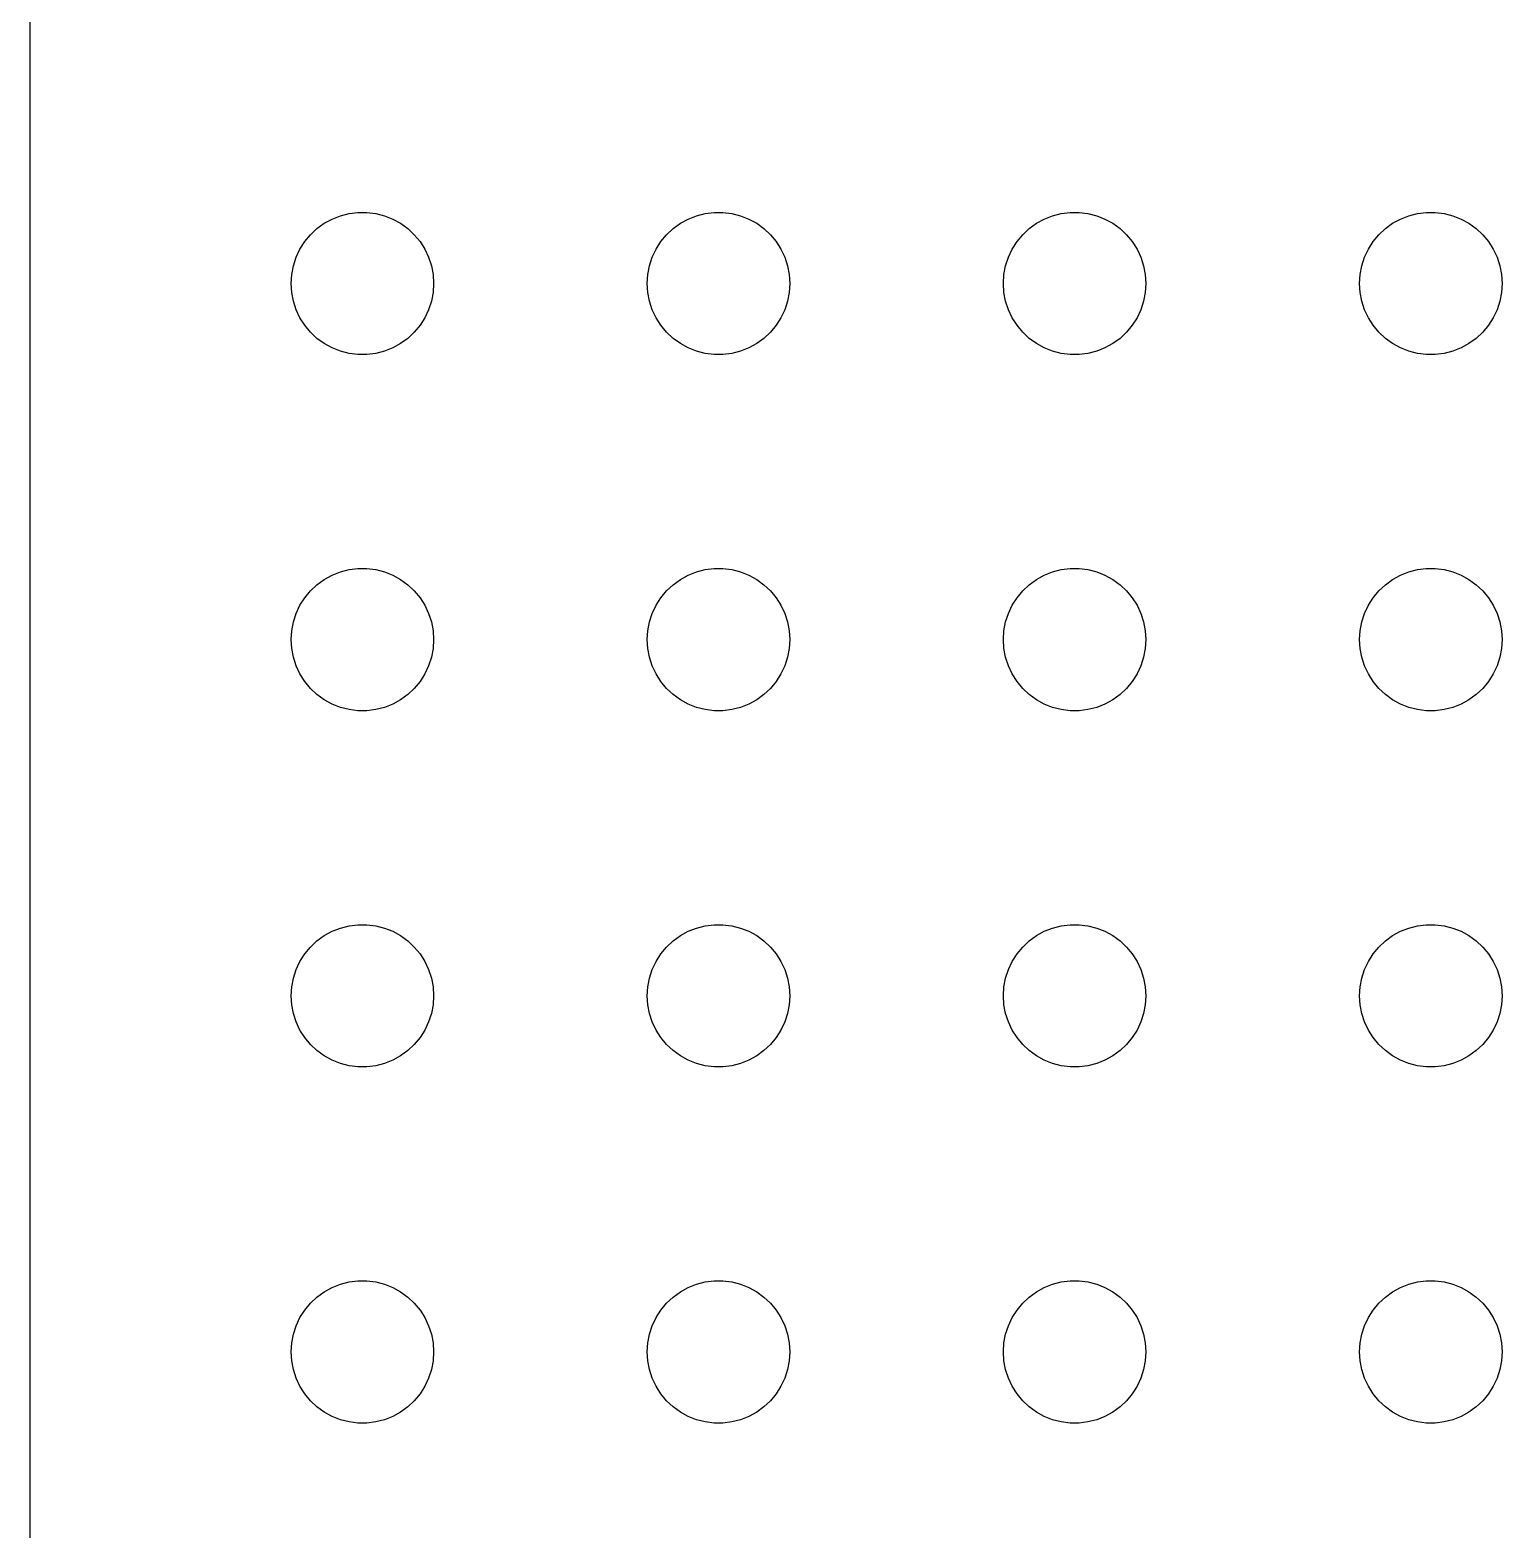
# Model space of a CAD drawing. Header units: metres. Extents: x -127 to 127, y -127 to 127.
# Drawn here: x -127 to -96, y -3.75 to 27.84 of the extents above; entities that cross this region are included whole.
import ezdxf

# ---------------------------------------------------------------- set-up
doc = ezdxf.new("R2010")
doc.units = ezdxf.units.M

msp = doc.modelspace()

# ---------------------------------------------------------------- linework, layer by layer
for p, q in [((-127, 122), (-127, -122)), ((-120.956, 23.6558), (-120.804, 23.7665)), ((-120.804, 23.7665), (-120.639, 23.8572)), ((-120.639, 23.8572), (-120.464, 23.9266)), ((-120.464, 23.9266), (-120.281, 23.9734)), ((-120.281, 23.9734), (-120.094, 23.997)), ((-120.094, 23.997), (-119.906, 23.997)), ((-119.906, 23.997), (-119.719, 23.9734)), ((-119.719, 23.9734), (-119.536, 23.9266)), ((-119.536, 23.9266), (-119.361, 23.8572)), ((-119.361, 23.8572), (-119.196, 23.7665)), ((-119.196, 23.7665), (-119.044, 23.6558)), ((-113.456, 23.6558), (-113.304, 23.7665)), ((-113.304, 23.7665), (-113.139, 23.8572)), ((-113.139, 23.8572), (-112.964, 23.9266)), ((-112.964, 23.9266), (-112.781, 23.9734)), ((-112.781, 23.9734), (-112.594, 23.997)), ((-112.594, 23.997), (-112.406, 23.997)), ((-112.406, 23.997), (-112.219, 23.9734)), ((-112.219, 23.9734), (-112.036, 23.9266)), ((-112.036, 23.9266), (-111.861, 23.8572)), ((-111.861, 23.8572), (-111.696, 23.7665)), ((-111.696, 23.7665), (-111.544, 23.6558)), ((-105.956, 23.6558), (-105.804, 23.7665)), ((-105.804, 23.7665), (-105.639, 23.8572)), ((-105.639, 23.8572), (-105.464, 23.9266)), ((-105.464, 23.9266), (-105.281, 23.9734)), ((-105.281, 23.9734), (-105.094, 23.997)), ((-105.094, 23.997), (-104.906, 23.997)), ((-104.906, 23.997), (-104.719, 23.9734)), ((-104.719, 23.9734), (-104.536, 23.9266)), ((-104.536, 23.9266), (-104.361, 23.8572)), ((-104.361, 23.8572), (-104.196, 23.7665)), ((-104.196, 23.7665), (-104.044, 23.6558)), ((-98.4561, 23.6558), (-98.3037, 23.7665)), ((-98.3037, 23.7665), (-98.1387, 23.8572)), ((-98.1387, 23.8572), (-97.9635, 23.9266)), ((-97.9635, 23.9266), (-97.7811, 23.9734)), ((-97.7811, 23.9734), (-97.5942, 23.997)), ((-97.5942, 23.997), (-97.4058, 23.997)), ((-97.4058, 23.997), (-97.2189, 23.9734)), ((-97.2189, 23.9734), (-97.0365, 23.9266)), ((-97.0365, 23.9266), (-96.8613, 23.8572)), ((-96.8613, 23.8572), (-96.6963, 23.7665)), ((-96.6963, 23.7665), (-96.5439, 23.6558)), ((-121.314, 23.2226), (-121.214, 23.3817)), ((-121.214, 23.3817), (-121.093, 23.5268)), ((-121.093, 23.5268), (-120.956, 23.6558)), ((-119.044, 23.6558), (-118.907, 23.5268)), ((-118.907, 23.5268), (-118.786, 23.3817)), ((-118.786, 23.3817), (-118.686, 23.2226)), ((-113.814, 23.2226), (-113.714, 23.3817)), ((-113.714, 23.3817), (-113.593, 23.5268)), ((-113.593, 23.5268), (-113.456, 23.6558)), ((-111.544, 23.6558), (-111.407, 23.5268)), ((-111.407, 23.5268), (-111.286, 23.3817)), ((-111.286, 23.3817), (-111.186, 23.2226)), ((-106.314, 23.2226), (-106.214, 23.3817)), ((-106.214, 23.3817), (-106.093, 23.5268)), ((-106.093, 23.5268), (-105.956, 23.6558)), ((-104.044, 23.6558), (-103.907, 23.5268)), ((-103.907, 23.5268), (-103.786, 23.3817)), ((-103.786, 23.3817), (-103.686, 23.2226)), ((-98.8145, 23.2226), (-98.7135, 23.3817)), ((-98.7135, 23.3817), (-98.5934, 23.5268)), ((-98.5934, 23.5268), (-98.4561, 23.6558)), ((-96.5439, 23.6558), (-96.4065, 23.5268)), ((-96.4065, 23.5268), (-96.2865, 23.3817)), ((-96.2865, 23.3817), (-96.1855, 23.2226)), ((-121.395, 23.0522), (-121.314, 23.2226)), ((-118.686, 23.2226), (-118.605, 23.0522)), ((-113.895, 23.0522), (-113.814, 23.2226)), ((-111.186, 23.2226), (-111.105, 23.0522)), ((-106.395, 23.0522), (-106.314, 23.2226)), ((-103.686, 23.2226), (-103.605, 23.0522)), ((-98.8947, 23.0522), (-98.8145, 23.2226)), ((-96.1855, 23.2226), (-96.1053, 23.0522)), ((-121.488, 22.688), (-121.453, 22.873)), ((-121.453, 22.873), (-121.395, 23.0522)), ((-118.605, 23.0522), (-118.547, 22.873)), ((-118.547, 22.873), (-118.512, 22.688)), ((-113.988, 22.688), (-113.953, 22.873)), ((-113.953, 22.873), (-113.895, 23.0522)), ((-111.105, 23.0522), (-111.047, 22.873)), ((-111.047, 22.873), (-111.012, 22.688)), ((-106.488, 22.688), (-106.453, 22.873)), ((-106.453, 22.873), (-106.395, 23.0522)), ((-103.605, 23.0522), (-103.547, 22.873)), ((-103.547, 22.873), (-103.512, 22.688)), ((-98.9882, 22.688), (-98.9529, 22.873)), ((-98.9529, 22.873), (-98.8947, 23.0522)), ((-96.1053, 23.0522), (-96.0471, 22.873)), ((-96.0471, 22.873), (-96.0118, 22.688)), ((-121.5, 22.5), (-121.488, 22.688)), ((-121.488, 22.312), (-121.5, 22.5)), ((-118.512, 22.688), (-118.5, 22.5)), ((-118.5, 22.5), (-118.512, 22.312)), ((-114, 22.5), (-113.988, 22.688)), ((-113.988, 22.312), (-114, 22.5)), ((-111.012, 22.688), (-111, 22.5)), ((-111, 22.5), (-111.012, 22.312)), ((-106.5, 22.5), (-106.488, 22.688)), ((-106.488, 22.312), (-106.5, 22.5)), ((-103.512, 22.688), (-103.5, 22.5)), ((-103.5, 22.5), (-103.512, 22.312)), ((-99, 22.5), (-98.9882, 22.688)), ((-98.9882, 22.312), (-99, 22.5)), ((-96.0118, 22.688), (-96, 22.5)), ((-96, 22.5), (-96.0118, 22.312)), ((-121.453, 22.127), (-121.488, 22.312)), ((-121.395, 21.9478), (-121.453, 22.127)), ((-118.547, 22.127), (-118.605, 21.9478)), ((-118.512, 22.312), (-118.547, 22.127)), ((-113.953, 22.127), (-113.988, 22.312)), ((-113.895, 21.9478), (-113.953, 22.127)), ((-111.047, 22.127), (-111.105, 21.9478)), ((-111.012, 22.312), (-111.047, 22.127)), ((-106.453, 22.127), (-106.488, 22.312)), ((-106.395, 21.9478), (-106.453, 22.127)), ((-103.547, 22.127), (-103.605, 21.9478)), ((-103.512, 22.312), (-103.547, 22.127)), ((-98.9529, 22.127), (-98.9882, 22.312)), ((-98.8947, 21.9478), (-98.9529, 22.127)), ((-96.0471, 22.127), (-96.1053, 21.9478)), ((-96.0118, 22.312), (-96.0471, 22.127)), ((-121.314, 21.7774), (-121.395, 21.9478)), ((-118.605, 21.9478), (-118.686, 21.7774)), ((-113.814, 21.7774), (-113.895, 21.9478)), ((-111.105, 21.9478), (-111.186, 21.7774)), ((-106.314, 21.7774), (-106.395, 21.9478)), ((-103.605, 21.9478), (-103.686, 21.7774)), ((-98.8145, 21.7774), (-98.8947, 21.9478)), ((-96.1053, 21.9478), (-96.1855, 21.7774)), ((-121.214, 21.6183), (-121.314, 21.7774)), ((-121.093, 21.4732), (-121.214, 21.6183)), ((-118.786, 21.6183), (-118.907, 21.4732)), ((-118.686, 21.7774), (-118.786, 21.6183)), ((-113.714, 21.6183), (-113.814, 21.7774)), ((-113.593, 21.4732), (-113.714, 21.6183)), ((-111.286, 21.6183), (-111.407, 21.4732)), ((-111.186, 21.7774), (-111.286, 21.6183)), ((-106.214, 21.6183), (-106.314, 21.7774)), ((-106.093, 21.4732), (-106.214, 21.6183)), ((-103.786, 21.6183), (-103.907, 21.4732)), ((-103.686, 21.7774), (-103.786, 21.6183)), ((-98.7135, 21.6183), (-98.8145, 21.7774)), ((-98.5934, 21.4732), (-98.7135, 21.6183)), ((-96.2865, 21.6183), (-96.4065, 21.4732)), ((-96.1855, 21.7774), (-96.2865, 21.6183)), ((-120.956, 21.3442), (-121.093, 21.4732)), ((-120.804, 21.2335), (-120.956, 21.3442)), ((-120.639, 21.1427), (-120.804, 21.2335)), ((-119.196, 21.2335), (-119.361, 21.1427)), ((-119.044, 21.3442), (-119.196, 21.2335)), ((-118.907, 21.4732), (-119.044, 21.3442)), ((-113.456, 21.3442), (-113.593, 21.4732)), ((-113.304, 21.2335), (-113.456, 21.3442)), ((-113.139, 21.1427), (-113.304, 21.2335)), ((-111.696, 21.2335), (-111.861, 21.1427)), ((-111.544, 21.3442), (-111.696, 21.2335)), ((-111.407, 21.4732), (-111.544, 21.3442)), ((-105.956, 21.3442), (-106.093, 21.4732)), ((-105.804, 21.2335), (-105.956, 21.3442)), ((-105.639, 21.1427), (-105.804, 21.2335)), ((-104.196, 21.2335), (-104.361, 21.1427)), ((-104.044, 21.3442), (-104.196, 21.2335)), ((-103.907, 21.4732), (-104.044, 21.3442)), ((-98.4561, 21.3442), (-98.5934, 21.4732)), ((-98.3037, 21.2335), (-98.4561, 21.3442)), ((-98.1387, 21.1427), (-98.3037, 21.2335)), ((-96.6963, 21.2335), (-96.8613, 21.1427)), ((-96.5439, 21.3442), (-96.6963, 21.2335)), ((-96.4065, 21.4732), (-96.5439, 21.3442)), ((-120.464, 21.0734), (-120.639, 21.1427)), ((-120.281, 21.0266), (-120.464, 21.0734)), ((-120.094, 21.003), (-120.281, 21.0266)), ((-119.906, 21.003), (-120.094, 21.003)), ((-119.719, 21.0266), (-119.906, 21.003)), ((-119.536, 21.0734), (-119.719, 21.0266)), ((-119.361, 21.1427), (-119.536, 21.0734)), ((-112.964, 21.0734), (-113.139, 21.1427)), ((-112.781, 21.0266), (-112.964, 21.0734)), ((-112.594, 21.003), (-112.781, 21.0266)), ((-112.406, 21.003), (-112.594, 21.003)), ((-112.219, 21.0266), (-112.406, 21.003)), ((-112.036, 21.0734), (-112.219, 21.0266)), ((-111.861, 21.1427), (-112.036, 21.0734)), ((-105.464, 21.0734), (-105.639, 21.1427)), ((-105.281, 21.0266), (-105.464, 21.0734)), ((-105.094, 21.003), (-105.281, 21.0266)), ((-104.906, 21.003), (-105.094, 21.003)), ((-104.719, 21.0266), (-104.906, 21.003)), ((-104.536, 21.0734), (-104.719, 21.0266)), ((-104.361, 21.1427), (-104.536, 21.0734)), ((-97.9635, 21.0734), (-98.1387, 21.1427)), ((-97.7811, 21.0266), (-97.9635, 21.0734)), ((-97.5942, 21.003), (-97.7811, 21.0266)), ((-97.4058, 21.003), (-97.5942, 21.003)), ((-97.2189, 21.0266), (-97.4058, 21.003)), ((-97.0365, 21.0734), (-97.2189, 21.0266)), ((-96.8613, 21.1427), (-97.0365, 21.0734)), ((-120.639, 16.3572), (-120.464, 16.4266)), ((-120.464, 16.4266), (-120.281, 16.4734)), ((-120.281, 16.4734), (-120.094, 16.497)), ((-120.094, 16.497), (-119.906, 16.497)), ((-119.906, 16.497), (-119.719, 16.4734)), ((-119.719, 16.4734), (-119.536, 16.4266)), ((-119.536, 16.4266), (-119.361, 16.3572)), ((-113.139, 16.3572), (-112.964, 16.4266)), ((-112.964, 16.4266), (-112.781, 16.4734)), ((-112.781, 16.4734), (-112.594, 16.497)), ((-112.594, 16.497), (-112.406, 16.497)), ((-112.406, 16.497), (-112.219, 16.4734)), ((-112.219, 16.4734), (-112.036, 16.4266)), ((-112.036, 16.4266), (-111.861, 16.3572)), ((-105.639, 16.3572), (-105.464, 16.4266)), ((-105.464, 16.4266), (-105.281, 16.4734)), ((-105.281, 16.4734), (-105.094, 16.497)), ((-105.094, 16.497), (-104.906, 16.497)), ((-104.906, 16.497), (-104.719, 16.4734)), ((-104.719, 16.4734), (-104.536, 16.4266)), ((-104.536, 16.4266), (-104.361, 16.3572)), ((-98.1387, 16.3572), (-97.9635, 16.4266)), ((-97.9635, 16.4266), (-97.7811, 16.4734)), ((-97.7811, 16.4734), (-97.5942, 16.497)), ((-97.5942, 16.497), (-97.4058, 16.497)), ((-97.4058, 16.497), (-97.2189, 16.4734)), ((-97.2189, 16.4734), (-97.0365, 16.4266)), ((-97.0365, 16.4266), (-96.8613, 16.3572)), ((-121.093, 16.0268), (-120.956, 16.1558)), ((-120.956, 16.1558), (-120.804, 16.2665)), ((-120.804, 16.2665), (-120.639, 16.3572)), ((-119.361, 16.3572), (-119.196, 16.2665)), ((-119.196, 16.2665), (-119.044, 16.1558)), ((-119.044, 16.1558), (-118.907, 16.0268)), ((-113.593, 16.0268), (-113.456, 16.1558)), ((-113.456, 16.1558), (-113.304, 16.2665)), ((-113.304, 16.2665), (-113.139, 16.3572)), ((-111.861, 16.3572), (-111.696, 16.2665)), ((-111.696, 16.2665), (-111.544, 16.1558)), ((-111.544, 16.1558), (-111.407, 16.0268)), ((-106.093, 16.0268), (-105.956, 16.1558)), ((-105.956, 16.1558), (-105.804, 16.2665)), ((-105.804, 16.2665), (-105.639, 16.3572)), ((-104.361, 16.3572), (-104.196, 16.2665)), ((-104.196, 16.2665), (-104.044, 16.1558)), ((-104.044, 16.1558), (-103.907, 16.0268)), ((-98.5934, 16.0268), (-98.4561, 16.1558)), ((-98.4561, 16.1558), (-98.3037, 16.2665)), ((-98.3037, 16.2665), (-98.1387, 16.3572)), ((-96.8613, 16.3572), (-96.6963, 16.2665)), ((-96.6963, 16.2665), (-96.5439, 16.1558)), ((-96.5439, 16.1558), (-96.4065, 16.0268)), ((-121.314, 15.7226), (-121.214, 15.8817)), ((-121.214, 15.8817), (-121.093, 16.0268)), ((-118.907, 16.0268), (-118.786, 15.8817)), ((-118.786, 15.8817), (-118.686, 15.7226)), ((-113.814, 15.7226), (-113.714, 15.8817)), ((-113.714, 15.8817), (-113.593, 16.0268)), ((-111.407, 16.0268), (-111.286, 15.8817)), ((-111.286, 15.8817), (-111.186, 15.7226)), ((-106.314, 15.7226), (-106.214, 15.8817)), ((-106.214, 15.8817), (-106.093, 16.0268)), ((-103.907, 16.0268), (-103.786, 15.8817)), ((-103.786, 15.8817), (-103.686, 15.7226)), ((-98.8145, 15.7226), (-98.7135, 15.8817)), ((-98.7135, 15.8817), (-98.5934, 16.0268)), ((-96.4065, 16.0268), (-96.2865, 15.8817)), ((-96.2865, 15.8817), (-96.1855, 15.7226)), ((-121.453, 15.373), (-121.395, 15.5522)), ((-121.395, 15.5522), (-121.314, 15.7226)), ((-118.686, 15.7226), (-118.605, 15.5522)), ((-118.605, 15.5522), (-118.547, 15.373)), ((-113.953, 15.373), (-113.895, 15.5522)), ((-113.895, 15.5522), (-113.814, 15.7226)), ((-111.186, 15.7226), (-111.105, 15.5522)), ((-111.105, 15.5522), (-111.047, 15.373)), ((-106.453, 15.373), (-106.395, 15.5522)), ((-106.395, 15.5522), (-106.314, 15.7226)), ((-103.686, 15.7226), (-103.605, 15.5522)), ((-103.605, 15.5522), (-103.547, 15.373)), ((-98.9529, 15.373), (-98.8947, 15.5522)), ((-98.8947, 15.5522), (-98.8145, 15.7226)), ((-96.1855, 15.7226), (-96.1053, 15.5522)), ((-96.1053, 15.5522), (-96.0471, 15.373)), ((-121.5, 15), (-121.488, 15.188)), ((-121.488, 15.188), (-121.453, 15.373)), ((-118.547, 15.373), (-118.512, 15.188)), ((-118.512, 15.188), (-118.5, 15)), ((-114, 15), (-113.988, 15.188)), ((-113.988, 15.188), (-113.953, 15.373)), ((-111.047, 15.373), (-111.012, 15.188)), ((-111.012, 15.188), (-111, 15)), ((-106.5, 15), (-106.488, 15.188)), ((-106.488, 15.188), (-106.453, 15.373)), ((-103.547, 15.373), (-103.512, 15.188)), ((-103.512, 15.188), (-103.5, 15)), ((-99, 15), (-98.9882, 15.188)), ((-98.9882, 15.188), (-98.9529, 15.373)), ((-96.0471, 15.373), (-96.0118, 15.188)), ((-96.0118, 15.188), (-96, 15)), ((-121.488, 14.812), (-121.5, 15)), ((-118.5, 15), (-118.512, 14.812)), ((-113.988, 14.812), (-114, 15)), ((-111, 15), (-111.012, 14.812)), ((-106.488, 14.812), (-106.5, 15)), ((-103.5, 15), (-103.512, 14.812)), ((-98.9882, 14.812), (-99, 15)), ((-96, 15), (-96.0118, 14.812)), ((-121.453, 14.627), (-121.488, 14.812)), ((-121.395, 14.4478), (-121.453, 14.627)), ((-118.547, 14.627), (-118.605, 14.4478)), ((-118.512, 14.812), (-118.547, 14.627)), ((-113.953, 14.627), (-113.988, 14.812)), ((-113.895, 14.4478), (-113.953, 14.627)), ((-111.047, 14.627), (-111.105, 14.4478)), ((-111.012, 14.812), (-111.047, 14.627)), ((-106.453, 14.627), (-106.488, 14.812)), ((-106.395, 14.4478), (-106.453, 14.627)), ((-103.547, 14.627), (-103.605, 14.4478)), ((-103.512, 14.812), (-103.547, 14.627)), ((-98.9529, 14.627), (-98.9882, 14.812)), ((-98.8947, 14.4478), (-98.9529, 14.627)), ((-96.0471, 14.627), (-96.1053, 14.4478)), ((-96.0118, 14.812), (-96.0471, 14.627)), ((-121.314, 14.2774), (-121.395, 14.4478)), ((-121.214, 14.1183), (-121.314, 14.2774)), ((-118.686, 14.2774), (-118.786, 14.1183)), ((-118.605, 14.4478), (-118.686, 14.2774)), ((-113.814, 14.2774), (-113.895, 14.4478)), ((-113.714, 14.1183), (-113.814, 14.2774)), ((-111.186, 14.2774), (-111.286, 14.1183)), ((-111.105, 14.4478), (-111.186, 14.2774)), ((-106.314, 14.2774), (-106.395, 14.4478)), ((-106.214, 14.1183), (-106.314, 14.2774)), ((-103.686, 14.2774), (-103.786, 14.1183)), ((-103.605, 14.4478), (-103.686, 14.2774)), ((-98.8145, 14.2774), (-98.8947, 14.4478)), ((-98.7135, 14.1183), (-98.8145, 14.2774)), ((-96.1855, 14.2774), (-96.2865, 14.1183)), ((-96.1053, 14.4478), (-96.1855, 14.2774)), ((-121.093, 13.9732), (-121.214, 14.1183)), ((-120.956, 13.8442), (-121.093, 13.9732)), ((-118.907, 13.9732), (-119.044, 13.8442)), ((-118.786, 14.1183), (-118.907, 13.9732)), ((-113.593, 13.9732), (-113.714, 14.1183)), ((-113.456, 13.8442), (-113.593, 13.9732)), ((-111.407, 13.9732), (-111.544, 13.8442)), ((-111.286, 14.1183), (-111.407, 13.9732)), ((-106.093, 13.9732), (-106.214, 14.1183)), ((-105.956, 13.8442), (-106.093, 13.9732)), ((-103.907, 13.9732), (-104.044, 13.8442)), ((-103.786, 14.1183), (-103.907, 13.9732)), ((-98.5934, 13.9732), (-98.7135, 14.1183)), ((-98.4561, 13.8442), (-98.5934, 13.9732)), ((-96.4065, 13.9732), (-96.5439, 13.8442)), ((-96.2865, 14.1183), (-96.4065, 13.9732)), ((-120.804, 13.7335), (-120.956, 13.8442)), ((-120.639, 13.6427), (-120.804, 13.7335)), ((-120.464, 13.5734), (-120.639, 13.6427)), ((-119.361, 13.6427), (-119.536, 13.5734)), ((-119.196, 13.7335), (-119.361, 13.6427)), ((-119.044, 13.8442), (-119.196, 13.7335)), ((-113.304, 13.7335), (-113.456, 13.8442)), ((-113.139, 13.6427), (-113.304, 13.7335)), ((-112.964, 13.5734), (-113.139, 13.6427)), ((-111.861, 13.6427), (-112.036, 13.5734)), ((-111.696, 13.7335), (-111.861, 13.6427)), ((-111.544, 13.8442), (-111.696, 13.7335)), ((-105.804, 13.7335), (-105.956, 13.8442)), ((-105.639, 13.6427), (-105.804, 13.7335)), ((-105.464, 13.5734), (-105.639, 13.6427)), ((-104.361, 13.6427), (-104.536, 13.5734)), ((-104.196, 13.7335), (-104.361, 13.6427)), ((-104.044, 13.8442), (-104.196, 13.7335)), ((-98.3037, 13.7335), (-98.4561, 13.8442)), ((-98.1387, 13.6427), (-98.3037, 13.7335)), ((-97.9635, 13.5734), (-98.1387, 13.6427)), ((-96.8613, 13.6427), (-97.0365, 13.5734)), ((-96.6963, 13.7335), (-96.8613, 13.6427)), ((-96.5439, 13.8442), (-96.6963, 13.7335)), ((-120.281, 13.5266), (-120.464, 13.5734)), ((-120.094, 13.5029), (-120.281, 13.5266)), ((-119.906, 13.5029), (-120.094, 13.5029)), ((-119.719, 13.5266), (-119.906, 13.5029)), ((-119.536, 13.5734), (-119.719, 13.5266)), ((-112.781, 13.5266), (-112.964, 13.5734)), ((-112.594, 13.5029), (-112.781, 13.5266)), ((-112.406, 13.5029), (-112.594, 13.5029)), ((-112.219, 13.5266), (-112.406, 13.5029)), ((-112.036, 13.5734), (-112.219, 13.5266)), ((-105.281, 13.5266), (-105.464, 13.5734)), ((-105.094, 13.5029), (-105.281, 13.5266)), ((-104.906, 13.5029), (-105.094, 13.5029)), ((-104.719, 13.5266), (-104.906, 13.5029)), ((-104.536, 13.5734), (-104.719, 13.5266)), ((-97.7811, 13.5266), (-97.9635, 13.5734)), ((-97.5942, 13.5029), (-97.7811, 13.5266)), ((-97.4058, 13.5029), (-97.5942, 13.5029)), ((-97.2189, 13.5266), (-97.4058, 13.5029)), ((-97.0365, 13.5734), (-97.2189, 13.5266)), ((-120.804, 8.76648), (-120.639, 8.85724)), ((-120.639, 8.85724), (-120.464, 8.92657)), ((-120.464, 8.92657), (-120.281, 8.97342)), ((-120.281, 8.97342), (-120.094, 8.99704)), ((-120.094, 8.99704), (-119.906, 8.99704)), ((-119.906, 8.99704), (-119.719, 8.97342)), ((-119.719, 8.97342), (-119.536, 8.92657)), ((-119.536, 8.92657), (-119.361, 8.85724)), ((-119.361, 8.85724), (-119.196, 8.76648)), ((-113.304, 8.76648), (-113.139, 8.85724)), ((-113.139, 8.85724), (-112.964, 8.92657)), ((-112.964, 8.92657), (-112.781, 8.97342)), ((-112.781, 8.97342), (-112.594, 8.99704)), ((-112.594, 8.99704), (-112.406, 8.99704)), ((-112.406, 8.99704), (-112.219, 8.97342)), ((-112.219, 8.97342), (-112.036, 8.92657)), ((-112.036, 8.92657), (-111.861, 8.85724)), ((-111.861, 8.85724), (-111.696, 8.76648)), ((-105.804, 8.76648), (-105.639, 8.85724)), ((-105.639, 8.85724), (-105.464, 8.92657)), ((-105.464, 8.92657), (-105.281, 8.97342)), ((-105.281, 8.97342), (-105.094, 8.99704)), ((-105.094, 8.99704), (-104.906, 8.99704)), ((-104.906, 8.99704), (-104.719, 8.97342)), ((-104.719, 8.97342), (-104.536, 8.92657)), ((-104.536, 8.92657), (-104.361, 8.85724)), ((-104.361, 8.85724), (-104.196, 8.76648)), ((-98.3037, 8.76648), (-98.1387, 8.85724)), ((-98.1387, 8.85724), (-97.9635, 8.92657)), ((-97.9635, 8.92657), (-97.7811, 8.97342)), ((-97.7811, 8.97342), (-97.5942, 8.99704)), ((-97.5942, 8.99704), (-97.4058, 8.99704)), ((-97.4058, 8.99704), (-97.2189, 8.97342)), ((-97.2189, 8.97342), (-97.0365, 8.92657)), ((-97.0365, 8.92657), (-96.8613, 8.85724)), ((-96.8613, 8.85724), (-96.6963, 8.76648)), ((-121.093, 8.52681), (-120.956, 8.65576)), ((-120.956, 8.65576), (-120.804, 8.76648)), ((-119.196, 8.76648), (-119.044, 8.65576)), ((-119.044, 8.65576), (-118.907, 8.52681)), ((-113.593, 8.52681), (-113.456, 8.65576)), ((-113.456, 8.65576), (-113.304, 8.76648)), ((-111.696, 8.76648), (-111.544, 8.65576)), ((-111.544, 8.65576), (-111.407, 8.52681)), ((-106.093, 8.52681), (-105.956, 8.65576)), ((-105.956, 8.65576), (-105.804, 8.76648)), ((-104.196, 8.76648), (-104.044, 8.65576)), ((-104.044, 8.65576), (-103.907, 8.52681)), ((-98.5934, 8.52681), (-98.4561, 8.65576)), ((-98.4561, 8.65576), (-98.3037, 8.76648)), ((-96.6963, 8.76648), (-96.5439, 8.65576)), ((-96.5439, 8.65576), (-96.4065, 8.52681)), ((-121.395, 8.05219), (-121.314, 8.22263)), ((-121.314, 8.22263), (-121.214, 8.38167)), ((-121.214, 8.38167), (-121.093, 8.52681)), ((-118.907, 8.52681), (-118.786, 8.38167)), ((-118.786, 8.38167), (-118.686, 8.22263)), ((-118.686, 8.22263), (-118.605, 8.05219)), ((-113.895, 8.05219), (-113.814, 8.22263)), ((-113.814, 8.22263), (-113.714, 8.38167)), ((-113.714, 8.38167), (-113.593, 8.52681)), ((-111.407, 8.52681), (-111.286, 8.38167)), ((-111.286, 8.38167), (-111.186, 8.22263)), ((-111.186, 8.22263), (-111.105, 8.05219)), ((-106.395, 8.05219), (-106.314, 8.22263)), ((-106.314, 8.22263), (-106.214, 8.38167)), ((-106.214, 8.38167), (-106.093, 8.52681)), ((-103.907, 8.52681), (-103.786, 8.38167)), ((-103.786, 8.38167), (-103.686, 8.22263)), ((-103.686, 8.22263), (-103.605, 8.05219)), ((-98.8947, 8.05219), (-98.8145, 8.22263)), ((-98.8145, 8.22263), (-98.7135, 8.38167)), ((-98.7135, 8.38167), (-98.5934, 8.52681)), ((-96.4065, 8.52681), (-96.2865, 8.38167)), ((-96.2865, 8.38167), (-96.1855, 8.22263)), ((-96.1855, 8.22263), (-96.1053, 8.05219)), ((-121.453, 7.87303), (-121.395, 8.05219)), ((-118.605, 8.05219), (-118.547, 7.87303)), ((-113.953, 7.87303), (-113.895, 8.05219)), ((-111.105, 8.05219), (-111.047, 7.87303)), ((-106.453, 7.87303), (-106.395, 8.05219)), ((-103.605, 8.05219), (-103.547, 7.87303)), ((-98.9529, 7.87303), (-98.8947, 8.05219)), ((-96.1053, 8.05219), (-96.0471, 7.87303)), ((-121.5, 7.5), (-121.488, 7.68799)), ((-121.488, 7.68799), (-121.453, 7.87303)), ((-118.547, 7.87303), (-118.512, 7.68799)), ((-118.512, 7.68799), (-118.5, 7.5)), ((-114, 7.5), (-113.988, 7.68799)), ((-113.988, 7.68799), (-113.953, 7.87303)), ((-111.047, 7.87303), (-111.012, 7.68799)), ((-111.012, 7.68799), (-111, 7.5)), ((-106.5, 7.5), (-106.488, 7.68799)), ((-106.488, 7.68799), (-106.453, 7.87303)), ((-103.547, 7.87303), (-103.512, 7.68799)), ((-103.512, 7.68799), (-103.5, 7.5)), ((-99, 7.5), (-98.9882, 7.68799)), ((-98.9882, 7.68799), (-98.9529, 7.87303)), ((-96.0471, 7.87303), (-96.0118, 7.68799)), ((-96.0118, 7.68799), (-96, 7.5)), ((-121.488, 7.312), (-121.5, 7.5)), ((-121.453, 7.12695), (-121.488, 7.312)), ((-118.512, 7.312), (-118.547, 7.12695)), ((-118.5, 7.5), (-118.512, 7.312)), ((-113.988, 7.312), (-114, 7.5)), ((-113.953, 7.12695), (-113.988, 7.312)), ((-111.012, 7.312), (-111.047, 7.12695)), ((-111, 7.5), (-111.012, 7.312)), ((-106.488, 7.312), (-106.5, 7.5)), ((-106.453, 7.12695), (-106.488, 7.312)), ((-103.512, 7.312), (-103.547, 7.12695)), ((-103.5, 7.5), (-103.512, 7.312)), ((-98.9882, 7.312), (-99, 7.5)), ((-98.9529, 7.12695), (-98.9882, 7.312)), ((-96.0118, 7.312), (-96.0471, 7.12695)), ((-96, 7.5), (-96.0118, 7.312)), ((-121.395, 6.9478), (-121.453, 7.12695)), ((-118.547, 7.12695), (-118.605, 6.9478)), ((-113.895, 6.9478), (-113.953, 7.12695)), ((-111.047, 7.12695), (-111.105, 6.9478)), ((-106.395, 6.9478), (-106.453, 7.12695)), ((-103.547, 7.12695), (-103.605, 6.9478)), ((-98.8947, 6.9478), (-98.9529, 7.12695)), ((-96.0471, 7.12695), (-96.1053, 6.9478)), ((-121.314, 6.77736), (-121.395, 6.9478)), ((-121.214, 6.61832), (-121.314, 6.77736)), ((-118.686, 6.77736), (-118.786, 6.61832)), ((-118.605, 6.9478), (-118.686, 6.77736)), ((-113.814, 6.77736), (-113.895, 6.9478)), ((-113.714, 6.61832), (-113.814, 6.77736)), ((-111.186, 6.77736), (-111.286, 6.61832)), ((-111.105, 6.9478), (-111.186, 6.77736)), ((-106.314, 6.77736), (-106.395, 6.9478)), ((-106.214, 6.61832), (-106.314, 6.77736)), ((-103.686, 6.77736), (-103.786, 6.61832)), ((-103.605, 6.9478), (-103.686, 6.77736)), ((-98.8145, 6.77736), (-98.8947, 6.9478)), ((-98.7135, 6.61832), (-98.8145, 6.77736)), ((-96.1855, 6.77736), (-96.2865, 6.61832)), ((-96.1053, 6.9478), (-96.1855, 6.77736)), ((-121.093, 6.47318), (-121.214, 6.61832)), ((-120.956, 6.34422), (-121.093, 6.47318)), ((-120.804, 6.23351), (-120.956, 6.34422)), ((-119.044, 6.34422), (-119.196, 6.23351)), ((-118.907, 6.47318), (-119.044, 6.34422)), ((-118.786, 6.61832), (-118.907, 6.47318)), ((-113.593, 6.47318), (-113.714, 6.61832)), ((-113.456, 6.34422), (-113.593, 6.47318)), ((-113.304, 6.23351), (-113.456, 6.34422)), ((-111.544, 6.34422), (-111.696, 6.23351)), ((-111.407, 6.47318), (-111.544, 6.34422)), ((-111.286, 6.61832), (-111.407, 6.47318)), ((-106.093, 6.47318), (-106.214, 6.61832)), ((-105.956, 6.34422), (-106.093, 6.47318)), ((-105.804, 6.23351), (-105.956, 6.34422)), ((-104.044, 6.34422), (-104.196, 6.23351)), ((-103.907, 6.47318), (-104.044, 6.34422)), ((-103.786, 6.61832), (-103.907, 6.47318)), ((-98.5934, 6.47318), (-98.7135, 6.61832)), ((-98.4561, 6.34422), (-98.5934, 6.47318)), ((-98.3037, 6.23351), (-98.4561, 6.34422)), ((-96.5439, 6.34422), (-96.6963, 6.23351)), ((-96.4065, 6.47318), (-96.5439, 6.34422)), ((-96.2865, 6.61832), (-96.4065, 6.47318)), ((-120.639, 6.14275), (-120.804, 6.23351)), ((-120.464, 6.07341), (-120.639, 6.14275)), ((-120.281, 6.02657), (-120.464, 6.07341)), ((-120.094, 6.00294), (-120.281, 6.02657)), ((-119.906, 6.00294), (-120.094, 6.00294)), ((-119.719, 6.02657), (-119.906, 6.00294)), ((-119.536, 6.07341), (-119.719, 6.02657)), ((-119.361, 6.14275), (-119.536, 6.07341)), ((-119.196, 6.23351), (-119.361, 6.14275)), ((-113.139, 6.14275), (-113.304, 6.23351)), ((-112.964, 6.07341), (-113.139, 6.14275)), ((-112.781, 6.02657), (-112.964, 6.07341)), ((-112.594, 6.00294), (-112.781, 6.02657)), ((-112.406, 6.00294), (-112.594, 6.00294)), ((-112.219, 6.02657), (-112.406, 6.00294)), ((-112.036, 6.07341), (-112.219, 6.02657)), ((-111.861, 6.14275), (-112.036, 6.07341)), ((-111.696, 6.23351), (-111.861, 6.14275)), ((-105.639, 6.14275), (-105.804, 6.23351)), ((-105.464, 6.07341), (-105.639, 6.14275)), ((-105.281, 6.02657), (-105.464, 6.07341)), ((-105.094, 6.00294), (-105.281, 6.02657)), ((-104.906, 6.00294), (-105.094, 6.00294)), ((-104.719, 6.02657), (-104.906, 6.00294)), ((-104.536, 6.07341), (-104.719, 6.02657)), ((-104.361, 6.14275), (-104.536, 6.07341)), ((-104.196, 6.23351), (-104.361, 6.14275)), ((-98.1387, 6.14275), (-98.3037, 6.23351)), ((-97.9635, 6.07341), (-98.1387, 6.14275)), ((-97.7811, 6.02657), (-97.9635, 6.07341)), ((-97.5942, 6.00294), (-97.7811, 6.02657)), ((-97.4058, 6.00294), (-97.5942, 6.00294)), ((-97.2189, 6.02657), (-97.4058, 6.00294)), ((-97.0365, 6.07341), (-97.2189, 6.02657)), ((-96.8613, 6.14275), (-97.0365, 6.07341)), ((-96.6963, 6.23351), (-96.8613, 6.14275)), ((-120.956, 1.15576), (-120.804, 1.26648)), ((-120.804, 1.26648), (-120.639, 1.35724)), ((-120.639, 1.35724), (-120.464, 1.42657)), ((-120.464, 1.42657), (-120.281, 1.47342)), ((-120.281, 1.47342), (-120.094, 1.49704)), ((-120.094, 1.49704), (-119.906, 1.49704)), ((-119.906, 1.49704), (-119.719, 1.47342)), ((-119.719, 1.47342), (-119.536, 1.42657)), ((-119.536, 1.42657), (-119.361, 1.35724)), ((-119.361, 1.35724), (-119.196, 1.26648)), ((-119.196, 1.26648), (-119.044, 1.15576)), ((-113.456, 1.15576), (-113.304, 1.26648)), ((-113.304, 1.26648), (-113.139, 1.35724)), ((-113.139, 1.35724), (-112.964, 1.42657)), ((-112.964, 1.42657), (-112.781, 1.47342)), ((-112.781, 1.47342), (-112.594, 1.49704)), ((-112.594, 1.49704), (-112.406, 1.49704)), ((-112.406, 1.49704), (-112.219, 1.47342)), ((-112.219, 1.47342), (-112.036, 1.42657)), ((-112.036, 1.42657), (-111.861, 1.35724)), ((-111.861, 1.35724), (-111.696, 1.26648)), ((-111.696, 1.26648), (-111.544, 1.15576)), ((-105.956, 1.15576), (-105.804, 1.26648)), ((-105.804, 1.26648), (-105.639, 1.35724)), ((-105.639, 1.35724), (-105.464, 1.42657)), ((-105.464, 1.42657), (-105.281, 1.47342)), ((-105.281, 1.47342), (-105.094, 1.49704)), ((-105.094, 1.49704), (-104.906, 1.49704)), ((-104.906, 1.49704), (-104.719, 1.47342)), ((-104.719, 1.47342), (-104.536, 1.42657)), ((-104.536, 1.42657), (-104.361, 1.35724)), ((-104.361, 1.35724), (-104.196, 1.26648)), ((-104.196, 1.26648), (-104.044, 1.15576)), ((-98.4561, 1.15576), (-98.3037, 1.26648)), ((-98.3037, 1.26648), (-98.1387, 1.35724)), ((-98.1387, 1.35724), (-97.9635, 1.42657)), ((-97.9635, 1.42657), (-97.7811, 1.47342)), ((-97.7811, 1.47342), (-97.5942, 1.49704)), ((-97.5942, 1.49704), (-97.4058, 1.49704)), ((-97.4058, 1.49704), (-97.2189, 1.47342)), ((-97.2189, 1.47342), (-97.0365, 1.42657)), ((-97.0365, 1.42657), (-96.8613, 1.35724)), ((-96.8613, 1.35724), (-96.6963, 1.26648)), ((-96.6963, 1.26648), (-96.5439, 1.15576)), ((-121.214, 0.88167), (-121.093, 1.02681)), ((-121.093, 1.02681), (-120.956, 1.15576)), ((-119.044, 1.15576), (-118.907, 1.02681)), ((-118.907, 1.02681), (-118.786, 0.88167)), ((-113.714, 0.88167), (-113.593, 1.02681)), ((-113.593, 1.02681), (-113.456, 1.15576)), ((-111.544, 1.15576), (-111.407, 1.02681)), ((-111.407, 1.02681), (-111.286, 0.88167)), ((-106.214, 0.88167), (-106.093, 1.02681)), ((-106.093, 1.02681), (-105.956, 1.15576)), ((-104.044, 1.15576), (-103.907, 1.02681)), ((-103.907, 1.02681), (-103.786, 0.88167)), ((-98.7135, 0.88167), (-98.5934, 1.02681)), ((-98.5934, 1.02681), (-98.4561, 1.15576)), ((-96.5439, 1.15576), (-96.4065, 1.02681)), ((-96.4065, 1.02681), (-96.2865, 0.88167)), ((-121.395, 0.55219), (-121.314, 0.72263)), ((-121.314, 0.72263), (-121.214, 0.88167)), ((-118.786, 0.88167), (-118.686, 0.72263)), ((-118.686, 0.72263), (-118.605, 0.55219)), ((-113.895, 0.55219), (-113.814, 0.72263)), ((-113.814, 0.72263), (-113.714, 0.88167)), ((-111.286, 0.88167), (-111.186, 0.72263)), ((-111.186, 0.72263), (-111.105, 0.55219)), ((-106.395, 0.55219), (-106.314, 0.72263)), ((-106.314, 0.72263), (-106.214, 0.88167)), ((-103.786, 0.88167), (-103.686, 0.72263)), ((-103.686, 0.72263), (-103.605, 0.55219)), ((-98.8947, 0.55219), (-98.8145, 0.72263)), ((-98.8145, 0.72263), (-98.7135, 0.88167)), ((-96.2865, 0.88167), (-96.1855, 0.72263)), ((-96.1855, 0.72263), (-96.1053, 0.55219)), ((-121.488, 0.18799), (-121.453, 0.37303)), ((-121.453, 0.37303), (-121.395, 0.55219)), ((-118.605, 0.55219), (-118.547, 0.37303)), ((-118.547, 0.37303), (-118.512, 0.18799)), ((-113.988, 0.18799), (-113.953, 0.37303)), ((-113.953, 0.37303), (-113.895, 0.55219)), ((-111.105, 0.55219), (-111.047, 0.37303)), ((-111.047, 0.37303), (-111.012, 0.18799)), ((-106.488, 0.18799), (-106.453, 0.37303)), ((-106.453, 0.37303), (-106.395, 0.55219)), ((-103.605, 0.55219), (-103.547, 0.37303)), ((-103.547, 0.37303), (-103.512, 0.18799)), ((-98.9882, 0.18799), (-98.9529, 0.37303)), ((-98.9529, 0.37303), (-98.8947, 0.55219)), ((-96.1053, 0.55219), (-96.0471, 0.37303)), ((-96.0471, 0.37303), (-96.0118, 0.18799)), ((-121.5, 0), (-121.488, 0.18799)), ((-121.488, -0.18799), (-121.5, 0)), ((-118.512, 0.18799), (-118.5, 0)), ((-118.5, 0), (-118.512, -0.18799)), ((-114, 0), (-113.988, 0.18799)), ((-113.988, -0.18799), (-114, 0)), ((-111.012, 0.18799), (-111, 0)), ((-111, 0), (-111.012, -0.18799)), ((-106.5, 0), (-106.488, 0.18799)), ((-106.488, -0.18799), (-106.5, 0)), ((-103.512, 0.18799), (-103.5, 0)), ((-103.5, 0), (-103.512, -0.18799)), ((-99, 0), (-98.9882, 0.18799)), ((-98.9882, -0.18799), (-99, 0)), ((-96.0118, 0.18799), (-96, 0)), ((-96, 0), (-96.0118, -0.18799)), ((-121.453, -0.37303), (-121.488, -0.18799)), ((-118.512, -0.18799), (-118.547, -0.37303)), ((-113.953, -0.37303), (-113.988, -0.18799)), ((-111.012, -0.18799), (-111.047, -0.37303)), ((-106.453, -0.37303), (-106.488, -0.18799)), ((-103.512, -0.18799), (-103.547, -0.37303)), ((-98.9529, -0.37303), (-98.9882, -0.18799)), ((-96.0118, -0.18799), (-96.0471, -0.37303)), ((-121.395, -0.55219), (-121.453, -0.37303)), ((-121.314, -0.72263), (-121.395, -0.55219)), ((-118.605, -0.55219), (-118.686, -0.72263)), ((-118.547, -0.37303), (-118.605, -0.55219)), ((-113.895, -0.55219), (-113.953, -0.37303)), ((-113.814, -0.72263), (-113.895, -0.55219)), ((-111.105, -0.55219), (-111.186, -0.72263)), ((-111.047, -0.37303), (-111.105, -0.55219)), ((-106.395, -0.55219), (-106.453, -0.37303)), ((-106.314, -0.72263), (-106.395, -0.55219)), ((-103.605, -0.55219), (-103.686, -0.72263)), ((-103.547, -0.37303), (-103.605, -0.55219)), ((-98.8947, -0.55219), (-98.9529, -0.37303)), ((-98.8145, -0.72263), (-98.8947, -0.55219)), ((-96.1053, -0.55219), (-96.1855, -0.72263)), ((-96.0471, -0.37303), (-96.1053, -0.55219)), ((-121.214, -0.88167), (-121.314, -0.72263)), ((-121.093, -1.02681), (-121.214, -0.88167)), ((-118.786, -0.88167), (-118.907, -1.02681)), ((-118.686, -0.72263), (-118.786, -0.88167)), ((-113.714, -0.88167), (-113.814, -0.72263)), ((-113.593, -1.02681), (-113.714, -0.88167)), ((-111.286, -0.88167), (-111.407, -1.02681)), ((-111.186, -0.72263), (-111.286, -0.88167)), ((-106.214, -0.88167), (-106.314, -0.72263)), ((-106.093, -1.02681), (-106.214, -0.88167)), ((-103.786, -0.88167), (-103.907, -1.02681)), ((-103.686, -0.72263), (-103.786, -0.88167)), ((-98.7135, -0.88167), (-98.8145, -0.72263)), ((-98.5934, -1.02681), (-98.7135, -0.88167)), ((-96.2865, -0.88167), (-96.4065, -1.02681)), ((-96.1855, -0.72263), (-96.2865, -0.88167)), ((-120.956, -1.15576), (-121.093, -1.02681)), ((-120.804, -1.26648), (-120.956, -1.15576)), ((-119.044, -1.15576), (-119.196, -1.26648)), ((-118.907, -1.02681), (-119.044, -1.15576)), ((-113.456, -1.15576), (-113.593, -1.02681)), ((-113.304, -1.26648), (-113.456, -1.15576)), ((-111.544, -1.15576), (-111.696, -1.26648)), ((-111.407, -1.02681), (-111.544, -1.15576)), ((-105.956, -1.15576), (-106.093, -1.02681)), ((-105.804, -1.26648), (-105.956, -1.15576)), ((-104.044, -1.15576), (-104.196, -1.26648)), ((-103.907, -1.02681), (-104.044, -1.15576)), ((-98.4561, -1.15576), (-98.5934, -1.02681)), ((-98.3037, -1.26648), (-98.4561, -1.15576)), ((-96.5439, -1.15576), (-96.6963, -1.26648)), ((-96.4065, -1.02681), (-96.5439, -1.15576)), ((-120.639, -1.35724), (-120.804, -1.26648)), ((-120.464, -1.42657), (-120.639, -1.35724)), ((-120.281, -1.47342), (-120.464, -1.42657)), ((-120.094, -1.49704), (-120.281, -1.47342)), ((-119.906, -1.49704), (-120.094, -1.49704)), ((-119.719, -1.47342), (-119.906, -1.49704)), ((-119.536, -1.42657), (-119.719, -1.47342)), ((-119.361, -1.35724), (-119.536, -1.42657)), ((-119.196, -1.26648), (-119.361, -1.35724)), ((-113.139, -1.35724), (-113.304, -1.26648)), ((-112.964, -1.42657), (-113.139, -1.35724)), ((-112.781, -1.47342), (-112.964, -1.42657)), ((-112.594, -1.49704), (-112.781, -1.47342)), ((-112.406, -1.49704), (-112.594, -1.49704)), ((-112.219, -1.47342), (-112.406, -1.49704)), ((-112.036, -1.42657), (-112.219, -1.47342)), ((-111.861, -1.35724), (-112.036, -1.42657)), ((-111.696, -1.26648), (-111.861, -1.35724)), ((-105.639, -1.35724), (-105.804, -1.26648)), ((-105.464, -1.42657), (-105.639, -1.35724)), ((-105.281, -1.47342), (-105.464, -1.42657)), ((-105.094, -1.49704), (-105.281, -1.47342)), ((-104.906, -1.49704), (-105.094, -1.49704)), ((-104.719, -1.47342), (-104.906, -1.49704)), ((-104.536, -1.42657), (-104.719, -1.47342)), ((-104.361, -1.35724), (-104.536, -1.42657)), ((-104.196, -1.26648), (-104.361, -1.35724)), ((-98.1387, -1.35724), (-98.3037, -1.26648)), ((-97.9635, -1.42657), (-98.1387, -1.35724)), ((-97.7811, -1.47342), (-97.9635, -1.42657)), ((-97.5942, -1.49704), (-97.7811, -1.47342)), ((-97.4058, -1.49704), (-97.5942, -1.49704)), ((-97.2189, -1.47342), (-97.4058, -1.49704)), ((-97.0365, -1.42657), (-97.2189, -1.47342)), ((-96.8613, -1.35724), (-97.0365, -1.42657)), ((-96.6963, -1.26648), (-96.8613, -1.35724))]:
    msp.add_line(p, q)

doc.saveas('drawing.dxf')
